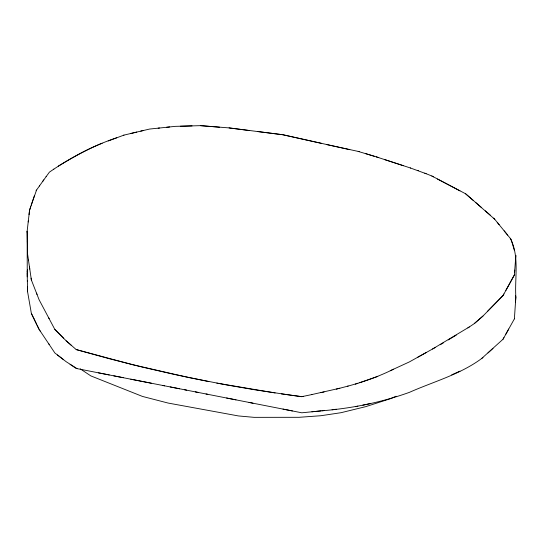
<?xml version="1.0" encoding="UTF-8"?>
<svg xmlns="http://www.w3.org/2000/svg" width="543" height="543" viewBox="0 0 543 543"><rect width="100%" height="100%" fill="white"/><g stroke="black" fill="none" stroke-linecap="round" stroke-linejoin="round"><path stroke-width="0.81" d="M515.504 302.227L515.85 297.041C514.594 277.541 519.671 256.364 510.271 238.343M481.695 358.461L503.042 339.212L514.391 318.856L515.85 297.041L515.497 295.623M514.391 318.856L514.418 318.436M514.75 270.136L514.391 275.111L503.042 295.541L482.978 316.04L474.31 323.587L467.862 327.931M514.418 274.724L505.879 290.376M514.601 272.206L515.85 255.434L515.483 260.301M28.358 220.648L27.15 231.189L27.259 276.862M29.05 214.641L29.56 210.216L30.768 206.578M28.202 221.972L29.56 210.216L32.573 201.134M27.15 271.9L27.449 269.545M31.195 205.288L36.551 190.043M32.824 200.394L34.453 195.534M503.924 293.933L503.042 295.541L487.492 311.37M503.924 337.631L503.042 339.212M505.879 334.121L508.716 329.038M36.089 190.695L39.619 185.72M39.415 186.005L43.813 179.862M42.748 181.348L46.304 176.407M46.074 176.726L49.406 172.145L53.845 169.131M487.994 352.936L493.01 348.362M474.31 323.587L482.978 316.04M482.978 357.518C461.258 374.168 434.047 381.396 409.341 392.379C381.179 402.465 351.769 408.37 321.979 410.786M53.526 169.348C73.169 156.323 94.278 145.219 116.704 137.793M469.281 326.974L432.5 349.027M58.284 166.138C72.395 157.653 86.873 149.352 102.172 143.23M440.217 344.744L443.516 342.762M448.226 339.938L456.242 335.146M417.872 357.165L426.472 352.38M390.254 370.713L409.341 361.93L435.072 347.601M347.561 386.209C363.369 381.973 378.905 376.482 393.58 369.186M451.722 374.833L459.941 371.154M396.064 396.227L390.763 398.582L365.731 406.653L341.045 412.694L320.906 415.721L299.064 417.309L254.09 417.35L238.384 415.931L168.133 403.062L142.47 396.431L90.824 375.892L80.228 368.853M108.227 140.956L123.967 135.112L143.196 130.558M123.458 135.295L123.967 135.112M377.813 376.428L359.581 382.706M355.312 384.166L357.885 383.29M348.165 386.053L336.327 389.134M339.809 388.231L311.668 394.605M130.374 133.585L136.782 132.071M140.739 131.134L149.603 129.051L159.513 128.019M320.838 392.657L324.103 391.958M311.892 394.557L301.813 396.668L281.308 393.858M303.428 396.329L301.813 396.668L292.412 395.413L254.81 389.799L226.607 384.939L189.005 377.582L132.594 364.699L76.19 349.57L66.185 340.834L54.857 329.465L39.082 299.729L36.51 293.132M355.312 406.68L357.885 406.15M362.812 405.153L370.312 403.619M332.058 409.782L336.327 409.218M166.681 127.266L175.219 126.363L192.073 125.908M158.142 128.168L169.64 126.953M311.892 411.791L324.103 410.576M320.838 410.902L301.813 412.795L206.041 393.974M219.535 127.198L200.496 125.65L180.324 126.234M249.122 130.51L229.058 127.904L200.496 125.65M257.905 131.582L282.801 134.732L349.78 149.664M229.058 127.904L282.801 134.732L321.531 143.372M275.118 392.956L216.793 383.114M208.811 381.58L173.787 374.324L142.497 367.122L109.272 358.713L76.19 349.57M77.018 368.616L66.185 361.719L54.857 352.964L39.082 329.37L31.365 313.413L27.584 291.754L27.17 272.81M109.272 374.955L98.297 372.797M113.792 375.844L123.2 377.69M130.775 379.184L198.405 392.474M151.402 383.236L120.397 377.141M163.029 385.523L164.604 385.829M170.197 386.928L179.604 388.774M184.539 389.745L186.704 390.173M195.29 391.863L207.806 394.32M226.607 398.012L236.008 399.858M249.047 402.424L253.011 403.205M283.012 409.096L292.412 410.942M120.023 377.066L76.19 368.453L70.047 364.319M358.197 151.422L374.317 156.275M359.425 151.68L326.934 144.621M376.251 156.852L410.61 168.045M378.763 157.606L365.867 153.683M403.476 165.724L384.878 159.662M410.298 167.943L426.146 173.726M424.782 173.176L431.821 175.986L465.568 193.756L481.682 207.704M417.743 170.326L418.599 170.672M459.941 190.858L437.441 179.007M431.821 175.986L433.429 176.855M57.436 354.959L63.599 359.724M494.768 219.324L475.587 202.437M490.166 215.008L485.306 210.827M473.15 200.333L465.568 193.756M66.185 340.834L71.187 345.212M63.599 338.248L54.857 329.465M499.153 224.687L493.763 218.096M497.232 222.338L507.63 235.099M504.169 230.843L511.099 239.361L512.287 243.352M48.51 343.468L49.148 344.425M39.978 330.707L40.481 331.461M48.51 317.492L49.148 318.693M31.365 313.413L33.883 318.632M33.938 318.734L36.51 324.056M37.033 325.135L39.082 329.37M29.471 266.98L31.365 279.964L37.033 294.469M512.517 244.126L514.323 250.228M28.535 260.531L27.584 254.11L27.15 231.189L27.17 232.228M28.467 260.09L29.784 269.104M31.1 278.159L31.365 279.964M27.483 286.792L27.584 291.754M27.347 280.806L27.354 281.342M27.347 241.411L27.354 242.029"/></g></svg>
